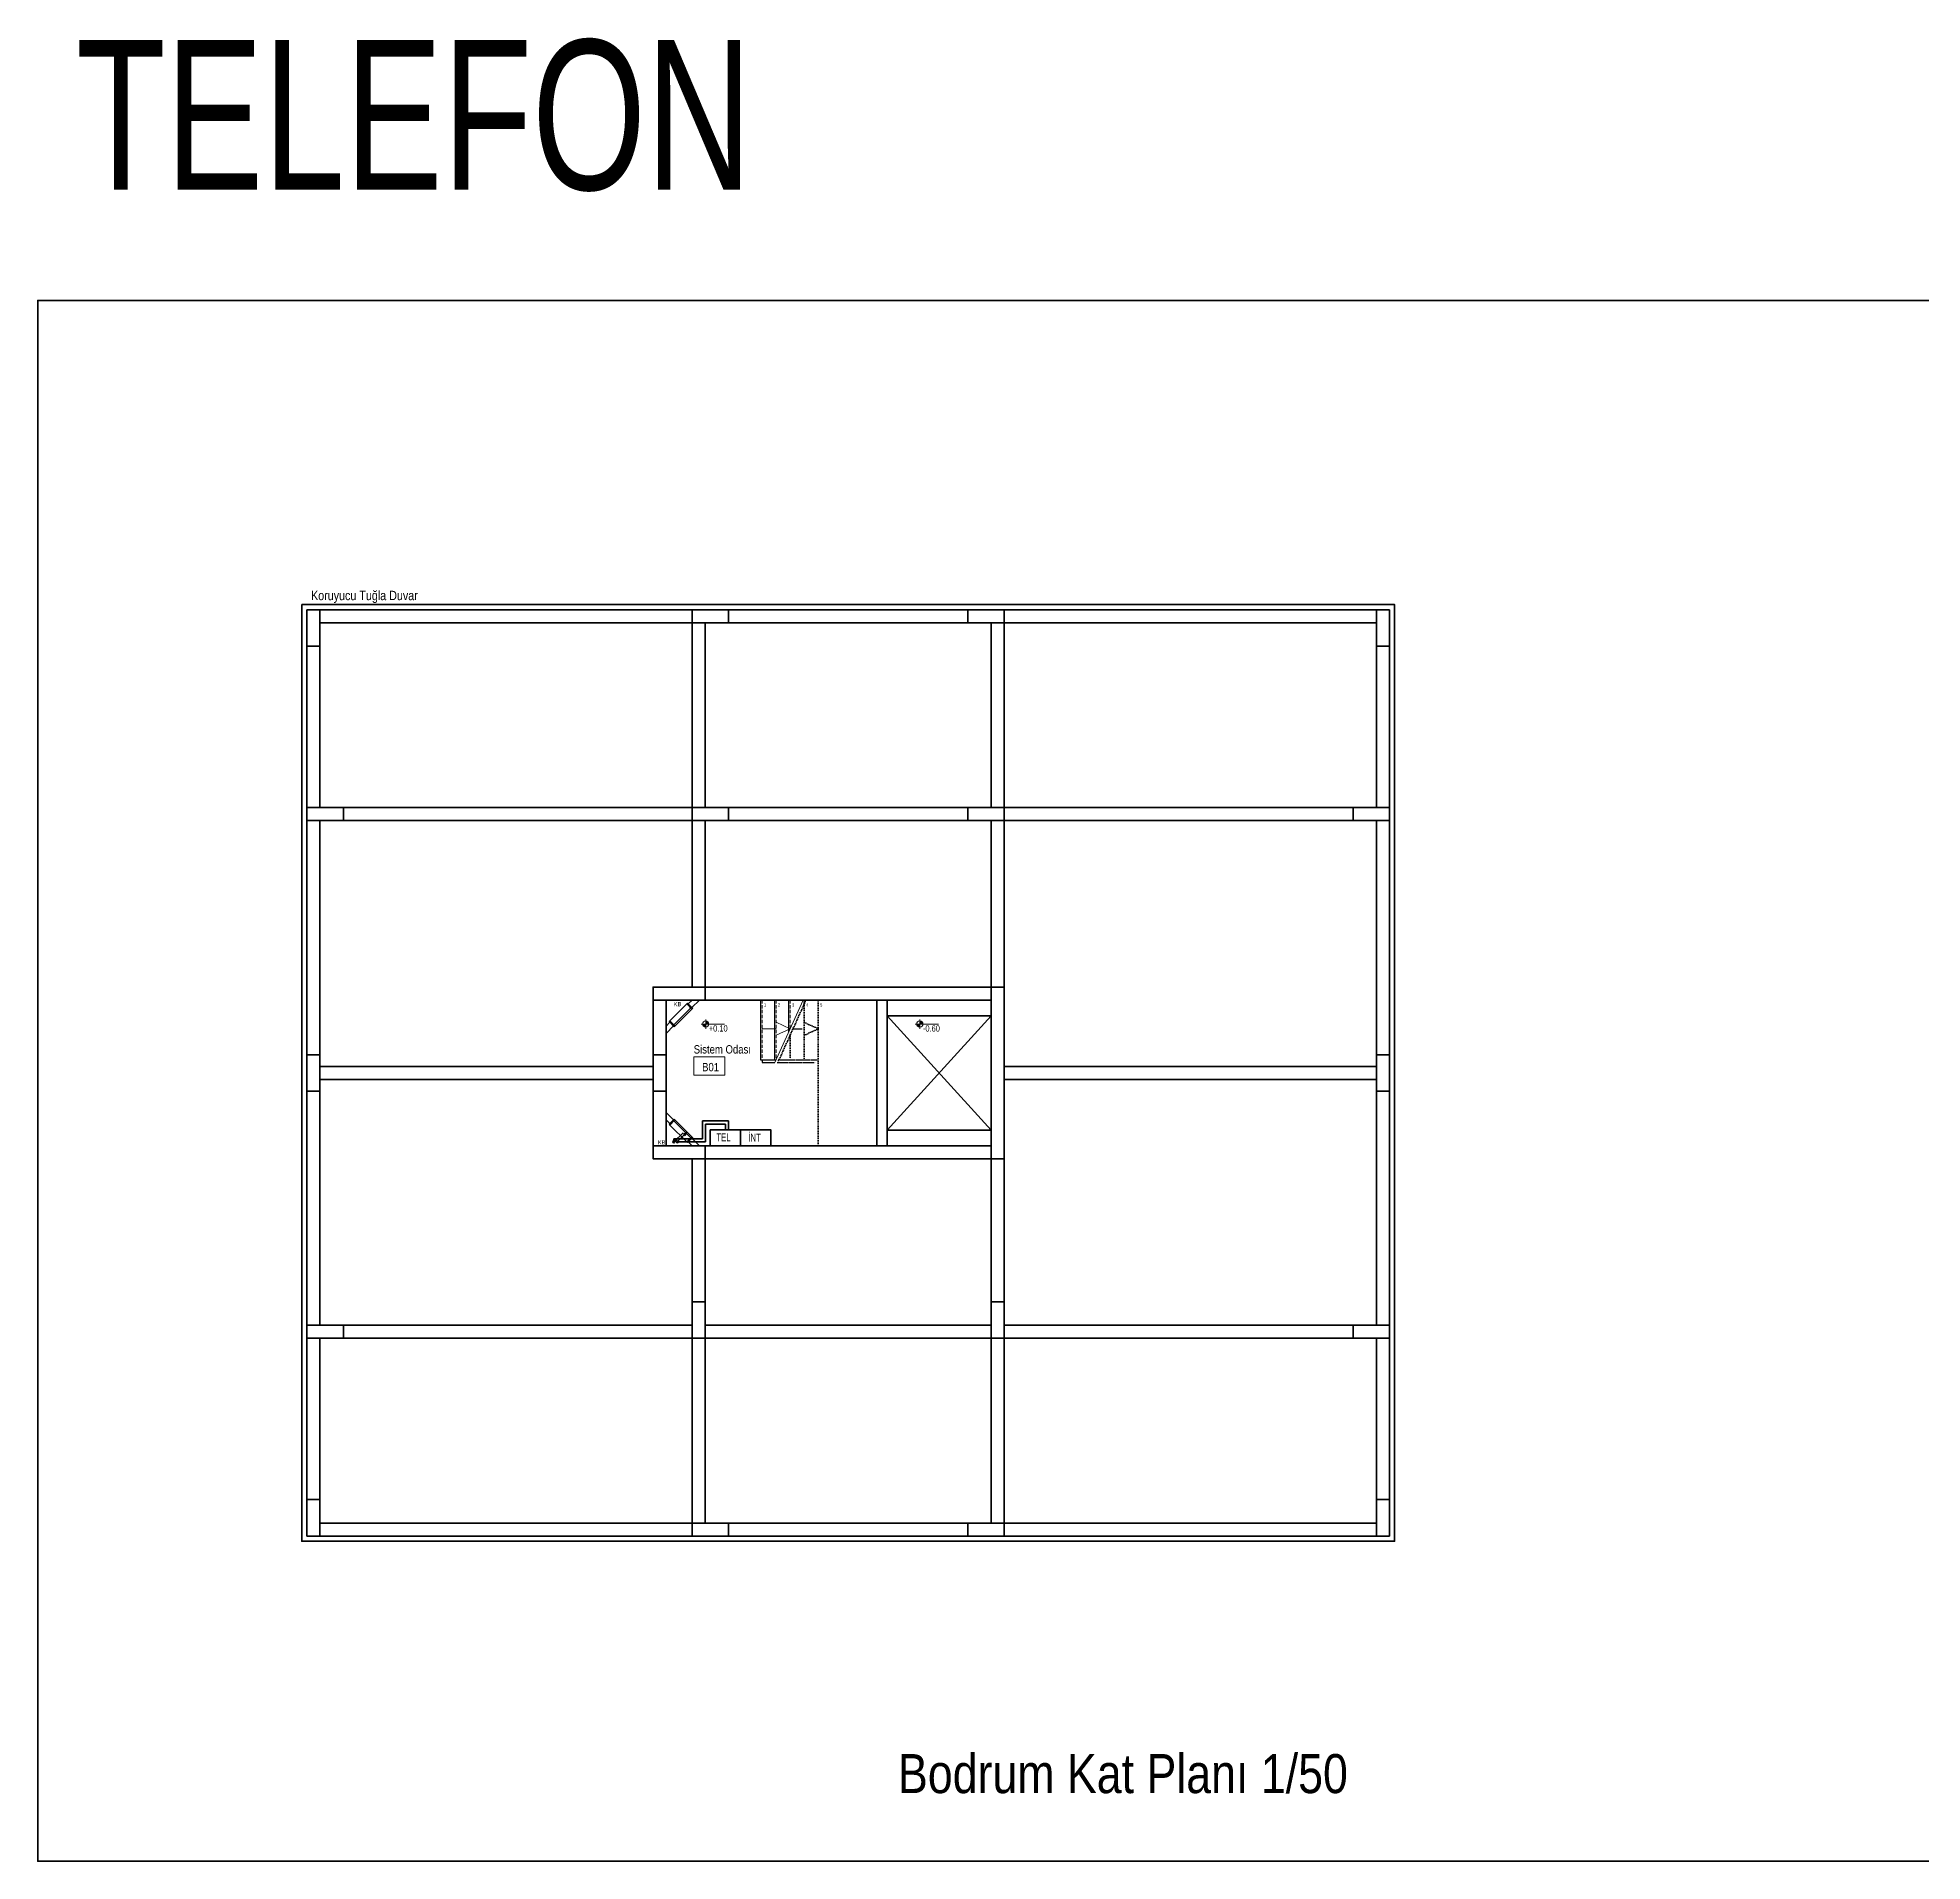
# Model space of a CAD drawing. Header units: millimetres. Extents: x 1852829 to 1882754, y -270850 to -231658.
# Drawn here: x 1853005 to 1856627, y -259851 to -256347 of the extents above; entities that cross this region are included whole.
import ezdxf
from ezdxf.enums import TextEntityAlignment as Align

# ---------------------------------------------------------------- set-up
doc = ezdxf.new("R2010")
doc.units = ezdxf.units.MM
for name, pattern in [('CONTINOUS', [0]), ('CONTINU', [0]), ('izdüşüm arka', [3.175, 0, -3.175]), ('izdüşüm ön', [9.525, 6.35, -3.175]), ('su yalıtım', [30, 12, -18])]:
    doc.linetypes.add(name, pattern=pattern)
for name, color, linetype, lineweight in [('a_ba', 6, 'Continuous', 50), ('a_doğrama', 251, 'Continuous', 20), ('a_duvar', 251, 'Continuous', 35), ('a_görünüş', 32, 'Continuous', 25), ('a_görünüş_ince', 8, 'Continuous', 20), ('a_izdüşüm_arka', 251, 'izdüşüm arka', 30), ('a_izdüşüm_ön', 6, 'izdüşüm ön', 9), ('a_not_kot', 251, 'Continuous', 13), ('a_not_mahal', 253, 'Continuous', 5), ('a_not_misc', 144, 'Continuous', 5), ('a_not_text', 7, 'Continuous', 13), ('a_yalıtım_su', 7, 'su yalıtım', 13), ('a_çerçeve_line', 7, 'Continuous', 50), ('Aydınlatma', 4, 'CONTINOUS', 35), ('Genel', 4, 'CONTINOUS', 40), ('Priz', 6, 'CONTINOUS', 40), ('Telefon', 2, 'CONTINOUS', 40)]:
    doc.layers.add(name, color=color, linetype=linetype, lineweight=lineweight)
doc.styles.add('Grupcad', font='arial.ttf', dxfattribs={"width": 0.7})
doc.styles.add('ROMANTUR', font='arial.ttf', dxfattribs={"width": 0.7})
doc.styles.get("Standard").update_dxf_attribs({"font": 'ARIALN.TTF'})

# ---------------------------------------------------------------- blocks, each defined once
blk = doc.blocks.new('sembol_kot')
at = {"layer": 'a_not_kot'}
for points in [[(0, 10), (0, 0), (10, 0, 0.414214)], [(0, 0), (-10, 0, 0.414214), (0, -10)]]:
    blk.add_hatch(color=256, dxfattribs=at).paths.add_polyline_path(points)
for p, q in [((0, 15), (0, -15)), ((-15, 0), (60, 0))]:
    blk.add_line(p, q, dxfattribs=at)
blk.add_circle((0, 0), 10, dxfattribs=at)
blk = doc.blocks.new('ASAGIDAN GELEN HAT')
at = {"linetype": 'Continuous'}
blk.add_hatch(color=0, dxfattribs=at).paths.add_polyline_path([(-5.7, -3.4), (-3.5, -5.6), (0, 0)])
h = blk.add_hatch(color=7, dxfattribs=at)
edge = h.paths.add_edge_path()
edge.add_arc((0, 0), 1.75, 0, 360)
at = {"color": 0, "linetype": 'Continuous'}
for p, q in [((-17.8, -17.8), (0, 0)), ((0, 0), (-5.7, -3.4)), ((0, 0), (-3.5, -5.6)), ((-5.7, -3.4), (-3.5, -5.6))]:
    blk.add_line(p, q, dxfattribs=at)
at = {"color": 7, "linetype": 'Continuous'}
blk.add_circle((0, 0), 1.75, dxfattribs=at)
blk = doc.blocks.new('YUKARIYA GIDEN HAT')
at = {"linetype": 'Continuous'}
h = blk.add_hatch(color=7, dxfattribs=at)
edge = h.paths.add_edge_path()
edge.add_arc((0, 0), 1.75, 0, 360)
blk.add_hatch(color=0, dxfattribs=at).paths.add_polyline_path([(12.1, 14.3), (14.3, 12.1), (17.8, 17.8)])
at = {"color": 0, "linetype": 'Continuous'}
for p, q in [((0, 0), (17.8, 17.8)), ((17.8, 17.8), (12.1, 14.3)), ((12.1, 14.3), (14.3, 12.1)), ((17.8, 17.8), (14.3, 12.1))]:
    blk.add_line(p, q, dxfattribs=at)
at = {"color": 7, "linetype": 'Continuous'}
blk.add_circle((0, 0), 1.75, dxfattribs=at)

msp = doc.modelspace()

# ---------------------------------------------------------------- linework, layer by layer
at = {"layer": 'a_ba', "color": 253}
for p, q in [((1854187.7, -258301.2), (1854187.7, -258196.2)), ((1854212.7, -258301.2), (1854212.7, -258196.2)), ((1854287.7, -258196.2), (1854837.7, -258196.2)), ((1854617.7, -258196.2), (1854617.7, -258476.2)), ((1854637.7, -258476.2), (1854637.7, -258196.2)), ((1854187.7, -258476.2), (1854187.7, -258371.2)), ((1854212.7, -258476.2), (1854212.7, -258371.2)), ((1854837.7, -258476.2), (1854287.7, -258476.2))]:
    msp.add_line(p, q, dxfattribs=at)
for points in [[(1853522.7, -257516.2), (1853547.7, -257516.2), (1853547.7, -257446.2), (1853522.7, -257446.2)], [(1853547.7, -257446.2), (1854262.7, -257446.2), (1854262.7, -257471.2), (1853547.7, -257471.2)], [(1854332.7, -257471.2), (1854332.7, -257446.2), (1854262.7, -257446.2), (1854262.7, -257471.2)], [(1854332.7, -257446.2), (1854792.7, -257446.2), (1854792.7, -257471.2), (1854332.7, -257471.2)], [(1854862.7, -257471.2), (1854862.7, -257446.2), (1854792.7, -257446.2), (1854792.7, -257471.2)], [(1854862.7, -257446.2), (1855577.7, -257446.2), (1855577.7, -257471.2), (1854862.7, -257471.2)], [(1855577.7, -257516.2), (1855602.7, -257516.2), (1855602.7, -257446.2), (1855577.7, -257446.2)], [(1854262.7, -257471.2), (1854287.7, -257471.2), (1854287.7, -257826.2), (1854262.7, -257826.2)], [(1854837.7, -257471.2), (1854862.7, -257471.2), (1854862.7, -257826.2), (1854837.7, -257826.2)], [(1853522.7, -257516.2), (1853547.7, -257516.2), (1853547.7, -257826.2), (1853522.7, -257826.2)], [(1855577.7, -257516.2), (1855602.7, -257516.2), (1855602.7, -257826.2), (1855577.7, -257826.2)], [(1853522.7, -257826.2), (1853522.7, -257851.2), (1853592.7, -257851.2), (1853592.7, -257826.2)], [(1853592.7, -257826.2), (1854262.7, -257826.2), (1854262.7, -257851.2), (1853592.7, -257851.2)], [(1854332.7, -257851.2), (1854332.7, -257826.2), (1854262.7, -257826.2), (1854262.7, -257851.2)], [(1854332.7, -257826.2), (1854792.7, -257826.2), (1854792.7, -257851.2), (1854332.7, -257851.2)], [(1854862.7, -257851.2), (1854862.7, -257826.2), (1854792.7, -257826.2), (1854792.7, -257851.2)], [(1854862.7, -257826.2), (1855532.7, -257826.2), (1855532.7, -257851.2), (1854862.7, -257851.2)], [(1855532.7, -257826.2), (1855532.7, -257851.2), (1855602.7, -257851.2), (1855602.7, -257826.2)], [(1853522.7, -257851.2), (1853547.7, -257851.2), (1853547.7, -258301.2), (1853522.7, -258301.2)], [(1854262.7, -257851.2), (1854287.7, -257851.2), (1854287.7, -258171.2), (1854262.7, -258171.2)], [(1854837.7, -257851.2), (1854862.7, -257851.2), (1854862.7, -258171.2), (1854837.7, -258171.2)], [(1855577.7, -257851.2), (1855602.7, -257851.2), (1855602.7, -258301.2), (1855577.7, -258301.2)], [(1854287.7, -258196.2), (1854287.7, -258171.2), (1854187.7, -258171.2), (1854187.7, -258196.2)], [(1854837.7, -258171.2), (1854862.7, -258171.2), (1854862.7, -258501.2), (1854837.7, -258501.2), (1854837.7, -258476.2), (1854837.7, -258476.2), (1854837.7, -258196.2), (1854837.7, -258196.2)], [(1853522.7, -258371.2), (1853547.7, -258371.2), (1853547.7, -258301.2), (1853522.7, -258301.2)], [(1853547.7, -258323.7), (1854187.7, -258323.7), (1854187.7, -258348.7), (1853547.7, -258348.7)], [(1854187.7, -258371.2), (1854212.7, -258371.2), (1854212.7, -258301.2), (1854187.7, -258301.2)], [(1854862.7, -258323.7), (1855577.7, -258323.7), (1855577.7, -258348.7), (1854862.7, -258348.7)], [(1855577.7, -258371.2), (1855602.7, -258371.2), (1855602.7, -258301.2), (1855577.7, -258301.2)], [(1853522.7, -258371.2), (1853547.7, -258371.2), (1853547.7, -258821.2), (1853522.7, -258821.2)], [(1855577.7, -258371.2), (1855602.7, -258371.2), (1855602.7, -258821.2), (1855577.7, -258821.2)], [(1854287.7, -258501.2), (1854287.7, -258476.2), (1854187.7, -258476.2), (1854187.7, -258501.2)], [(1854262.7, -258501.2), (1854287.7, -258501.2), (1854287.7, -258776.2), (1854262.7, -258776.2)], [(1854837.7, -258501.2), (1854862.7, -258501.2), (1854862.7, -258776.2), (1854837.7, -258776.2)], [(1854262.7, -258846.2), (1854287.7, -258846.2), (1854287.7, -258776.2), (1854262.7, -258776.2)], [(1854837.7, -258846.2), (1854862.7, -258846.2), (1854862.7, -258776.2), (1854837.7, -258776.2)], [(1853522.7, -258821.2), (1853522.7, -258846.2), (1853592.7, -258846.2), (1853592.7, -258821.2)], [(1853592.7, -258821.2), (1854262.7, -258821.2), (1854262.7, -258846.2), (1853592.7, -258846.2)], [(1854287.7, -258821.2), (1854837.7, -258821.2), (1854837.7, -258846.2), (1854287.7, -258846.2)], [(1854862.7, -258821.2), (1855532.7, -258821.2), (1855532.7, -258846.2), (1854862.7, -258846.2)], [(1855532.7, -258821.2), (1855532.7, -258846.2), (1855602.7, -258846.2), (1855602.7, -258821.2)], [(1853522.7, -258846.2), (1853547.7, -258846.2), (1853547.7, -259156.2), (1853522.7, -259156.2)], [(1854262.7, -258846.2), (1854287.7, -258846.2), (1854287.7, -259201.2), (1854262.7, -259201.2)], [(1854837.7, -258846.2), (1854862.7, -258846.2), (1854862.7, -259201.2), (1854837.7, -259201.2)], [(1855577.7, -258846.2), (1855602.7, -258846.2), (1855602.7, -259156.2), (1855577.7, -259156.2)], [(1853522.7, -259226.2), (1853547.7, -259226.2), (1853547.7, -259156.2), (1853522.7, -259156.2)], [(1855577.7, -259226.2), (1855602.7, -259226.2), (1855602.7, -259156.2), (1855577.7, -259156.2)], [(1853547.7, -259201.2), (1854262.7, -259201.2), (1854262.7, -259226.2), (1853547.7, -259226.2)], [(1854262.7, -259201.2), (1854262.7, -259226.2), (1854332.7, -259226.2), (1854332.7, -259201.2)], [(1854332.7, -259201.2), (1854792.7, -259201.2), (1854792.7, -259226.2), (1854332.7, -259226.2)], [(1854862.7, -259226.2), (1854862.7, -259201.2), (1854792.7, -259201.2), (1854792.7, -259226.2)], [(1854862.7, -259201.2), (1855577.7, -259201.2), (1855577.7, -259226.2), (1854862.7, -259226.2)]]:
    msp.add_lwpolyline(points, close=True, dxfattribs=at)
for points in [[(1854287.7, -258171.2), (1854837.7, -258171.2)], [(1854287.7, -258501.2), (1854837.7, -258501.2)]]:
    msp.add_lwpolyline(points, dxfattribs=at)
at = {"layer": 'a_doğrama'}
for p, q in [((1854218.6, -258237.4), (1854220, -258238.8)), ((1854218.6, -258434.9), (1854220, -258433.5))]:
    msp.add_line(p, q, dxfattribs=at)
for points in [[(1854260.3, -258211.3), (1854227.8, -258243.8)], [(1854262.5, -258213.4), (1854228.5, -258247.3)], [(1854252.6, -258203.5), (1854254, -258202.1)], [(1854252.6, -258203.5), (1854262.5, -258213.4)], [(1854255.4, -258203.5), (1854254, -258202.1)], [(1854262.5, -258210.5), (1854263.9, -258212)], [(1854263.9, -258212), (1854262.5, -258213.4)], [(1854218.6, -258237.4), (1854220, -258236)], [(1854218.6, -258237.4), (1854228.5, -258247.3)], [(1854220, -258236), (1854229.9, -258245.9)], [(1854218.6, -258434.9), (1854228.5, -258425)], [(1854218.6, -258434.9), (1854220, -258436.3)], [(1854220, -258436.3), (1854229.9, -258426.4)], [(1854260.3, -258461.1), (1854227.8, -258428.5)], [(1854262.5, -258458.9), (1854228.5, -258425)], [(1854252.6, -258468.8), (1854262.5, -258458.9)], [(1854252.6, -258468.8), (1854254, -258470.2)], [(1854255.4, -258468.8), (1854254, -258470.2)], [(1854263.9, -258460.3), (1854262.5, -258458.9)], [(1854262.5, -258461.8), (1854263.9, -258460.3)]]:
    msp.add_lwpolyline(points, dxfattribs=at)
at = {"layer": 'a_duvar'}
for p, q in [((1854837.7, -258171.2), (1854837.7, -258171.2)), ((1854837.7, -258226.2), (1854637.7, -258226.2)), ((1854837.7, -258446.2), (1854637.7, -258446.2))]:
    msp.add_line(p, q, dxfattribs=at)
msp.add_lwpolyline([(1853512.7, -257436.2), (1855612.7, -257436.2), (1855612.7, -259236.2), (1853512.7, -259236.2)], close=True, dxfattribs=at)
for points in [[(1854262.7, -258196.2), (1854255.4, -258203.5)], [(1854255.4, -258203.5), (1854262.5, -258210.5)], [(1854276.9, -258196.2), (1854262.5, -258210.5)], [(1854220, -258238.8), (1854212.7, -258246.2)], [(1854227.1, -258245.9), (1854212.7, -258260.3)], [(1854220, -258238.8), (1854227.1, -258245.9)], [(1854227.1, -258426.4), (1854212.7, -258412)], [(1854220, -258433.5), (1854212.7, -258426.2)], [(1854220, -258433.5), (1854227.1, -258426.4)], [(1854255.4, -258468.8), (1854262.5, -258461.8)], [(1854262.7, -258476.2), (1854255.4, -258468.8)], [(1854276.9, -258476.2), (1854262.5, -258461.8)]]:
    msp.add_lwpolyline(points, dxfattribs=at)
at = {"layer": 'a_görünüş', "color": 251}
for p, q in [((1853005.4, -256851.4), (1853005.4, -259381.6)), ((1854394.2, -258198.2), (1854394.2, -258311.2)), ((1854421.2, -258198.2), (1854421.2, -258311.2)), ((1854448.2, -258198.2), (1854448.2, -258257.8)), ((1854394.2, -258311.2), (1854424.2, -258311.2)), ((1854397.2, -258316.2), (1854422, -258316.2))]:
    msp.add_line(p, q, dxfattribs=at)
msp.add_lwpolyline([(1854397.2, -258311.2), (1854397.2, -258316.2)], dxfattribs=at)
at = {"layer": 'a_görünüş_ince'}
for points in [[(1854252.6, -258203.5), (1854220, -258236)], [(1854252.6, -258468.8), (1854220, -258436.3)]]:
    msp.add_lwpolyline(points, dxfattribs=at)
at = {"layer": 'a_izdüşüm_arka'}
for p, q in [((1854478.2, -258196.2), (1854478.2, -258311.2)), ((1854505.2, -258196.2), (1854505.2, -258311.2)), ((1854456.7, -258251.2), (1854478.2, -258251.2)), ((1854451.2, -258263.3), (1854451.2, -258311.2)), ((1854427.4, -258316.2), (1854500.2, -258316.2)), ((1854429.7, -258311.2), (1854505.2, -258311.2))]:
    msp.add_line(p, q, dxfattribs=at)
for points in [[(1854481.5, -258196.1), (1854427.4, -258316.2)], [(1854505.2, -258251.2), (1854478.2, -258238.7)], [(1854505.2, -258251.2), (1854478.2, -258263.7)], [(1854505.2, -258311.2), (1854505.2, -258476.2)]]:
    msp.add_lwpolyline(points, dxfattribs=at)
at = {"layer": 'a_izdüşüm_ön', "color": 251}
for p, q in [((1854397.2, -258196.2), (1854397.2, -258311.2)), ((1854424.2, -258196.2), (1854424.2, -258311.2)), ((1854451.2, -258196.2), (1854451.2, -258251.2))]:
    msp.add_line(p, q, dxfattribs=at)
at = {"layer": 'a_not_mahal'}
msp.add_lwpolyline([(1854325.9, -258305.5), (1854265.9, -258305.5), (1854265.9, -258340.5), (1854325.9, -258340.5)], close=True, dxfattribs=at)
at = {"layer": 'a_not_misc'}
msp.add_line((1854397.2, -258251.2), (1854424.2, -258251.2), dxfattribs=at)
for points in [[(1854476, -258196.2), (1854422, -258316.2)], [(1854637.7, -258226.2), (1854837.7, -258446.2)], [(1854837.7, -258226.2), (1854637.7, -258446.2)], [(1854451.2, -258251.2), (1854424.2, -258238.7)], [(1854451.2, -258251.2), (1854424.2, -258263.7)]]:
    msp.add_lwpolyline(points, dxfattribs=at)
at = {"layer": 'a_yalıtım_su', "const_width": 1}
msp.add_lwpolyline([(1853522.7, -257446.2), (1855602.7, -257446.2), (1855602.7, -259226.2), (1853522.7, -259226.2)], close=True, dxfattribs=at)
at = {"layer": 'a_çerçeve_line'}
msp.add_lwpolyline([(1872123.9, -259851.4), (1872123.9, -256851.4), (1853005.4, -256851.4), (1853005.4, -259851.4)], close=True, dxfattribs=at)
at = {"layer": 'Priz'}
for p, q in [((1854332.8, -258428.4), (1854282.7, -258428.4)), ((1854282.7, -258428.4), (1854282.7, -258462.7)), ((1854332.8, -258445.4), (1854332.8, -258428.4)), ((1854227.9, -258468.4), (1854227.9, -258462.7)), ((1854227.9, -258462.7), (1854282.7, -258462.7))]:
    msp.add_line(p, q, dxfattribs=at)
at = {"layer": 'Telefon', "color": 4}
for p, q in [((1854326.8, -258434.4), (1854288.7, -258434.4)), ((1854288.7, -258434.4), (1854288.7, -258468.7)), ((1854326.8, -258445.4), (1854326.8, -258434.4)), ((1854234.4, -258468.7), (1854288.7, -258468.7))]:
    msp.add_line(p, q, dxfattribs=at)
at = {"layer": 'Telefon'}
for points in [[(1854297.8, -258445.4), (1854355.9, -258445.4), (1854355.9, -258476.2), (1854297.8, -258476.2)], [(1854355.9, -258445.4), (1854414, -258445.4), (1854414, -258476.2), (1854355.9, -258476.2)]]:
    msp.add_lwpolyline(points, close=True, dxfattribs=at)

# ---------------------------------------------------------------- block references
at = {"layer": 'a_duvar', "xscale": 0.6, "yscale": 0.6, "zscale": 0.6}
for p in [(1854288.9, -258242.2), (1854700.3, -258242.2)]:
    msp.add_blockref('sembol_kot', p, dxfattribs=at)
at = {"layer": 'Genel', "linetype": 'CONTINU', "rotation": 177.9656131705867}
msp.add_blockref('ASAGIDAN GELEN HAT', (1854227.5, -258468.6), dxfattribs=at)
at = {"layer": 'Genel', "linetype": 'CONTINU'}
msp.add_blockref('YUKARIYA GIDEN HAT', (1854234.4, -258468.7), dxfattribs=at)

# ---------------------------------------------------------------- texts
at = {"layer": 'a_not_kot'}
for s, p in [('+0.10', (1854294.9, -258256.6)), ('-0.60', (1854706.3, -258256.6))]:
    msp.add_text(s, height=12, dxfattribs=at).set_placement(p)
at = {"layer": 'a_not_mahal'}
for s, height, p in [('KB', 8, (1854227.6, -258208)), ('Sistem Odası', 16, (1854265.9, -258298.9)), ('KB', 8, (1854197, -258473.7))]:
    msp.add_text(s, height=height, dxfattribs=at).set_placement(p)
msp.add_text('B01', height=16, rotation=360, dxfattribs=at).set_placement((1854298.3, -258333), align=Align.CENTER)
at = {"layer": 'a_not_text'}
for s, height, p in [('Koruyucu Tuğla Duvar', 18, (1853530.6, -257427.6)), ('1', 6, (1854400.5, -258208.6)), ('2', 6, (1854427.5, -258208.6)), ('3', 6, (1854454.5, -258208.6)), ('4', 6, (1854481.5, -258208.6)), ('5', 6, (1854508.5, -258208.6)), ('Bodrum Kat Planı 1/50 ', 75, (1854658.4, -259720.3))]:
    msp.add_text(s, height=height, dxfattribs=at).set_placement(p)
at = {"layer": 'Aydınlatma', "linetype": 'CONTINU', "style": 'ROMANTUR', "width": 0.7}
msp.add_text('TELEFON', height=288, dxfattribs=at).set_placement((1853728.4, -256494.9), align=Align.MIDDLE_CENTER)
at = {"layer": 'Telefon', "color": 4, "linetype": 'CONTINU', "style": 'Grupcad', "width": 0.7}
for s, p in [('TEL', (1854309.6, -258460)), ('İNT', (1854371, -258460.6))]:
    msp.add_text(s, height=15, dxfattribs=at).set_placement(p, align=Align.MIDDLE_LEFT)

doc.saveas('drawing.dxf')
